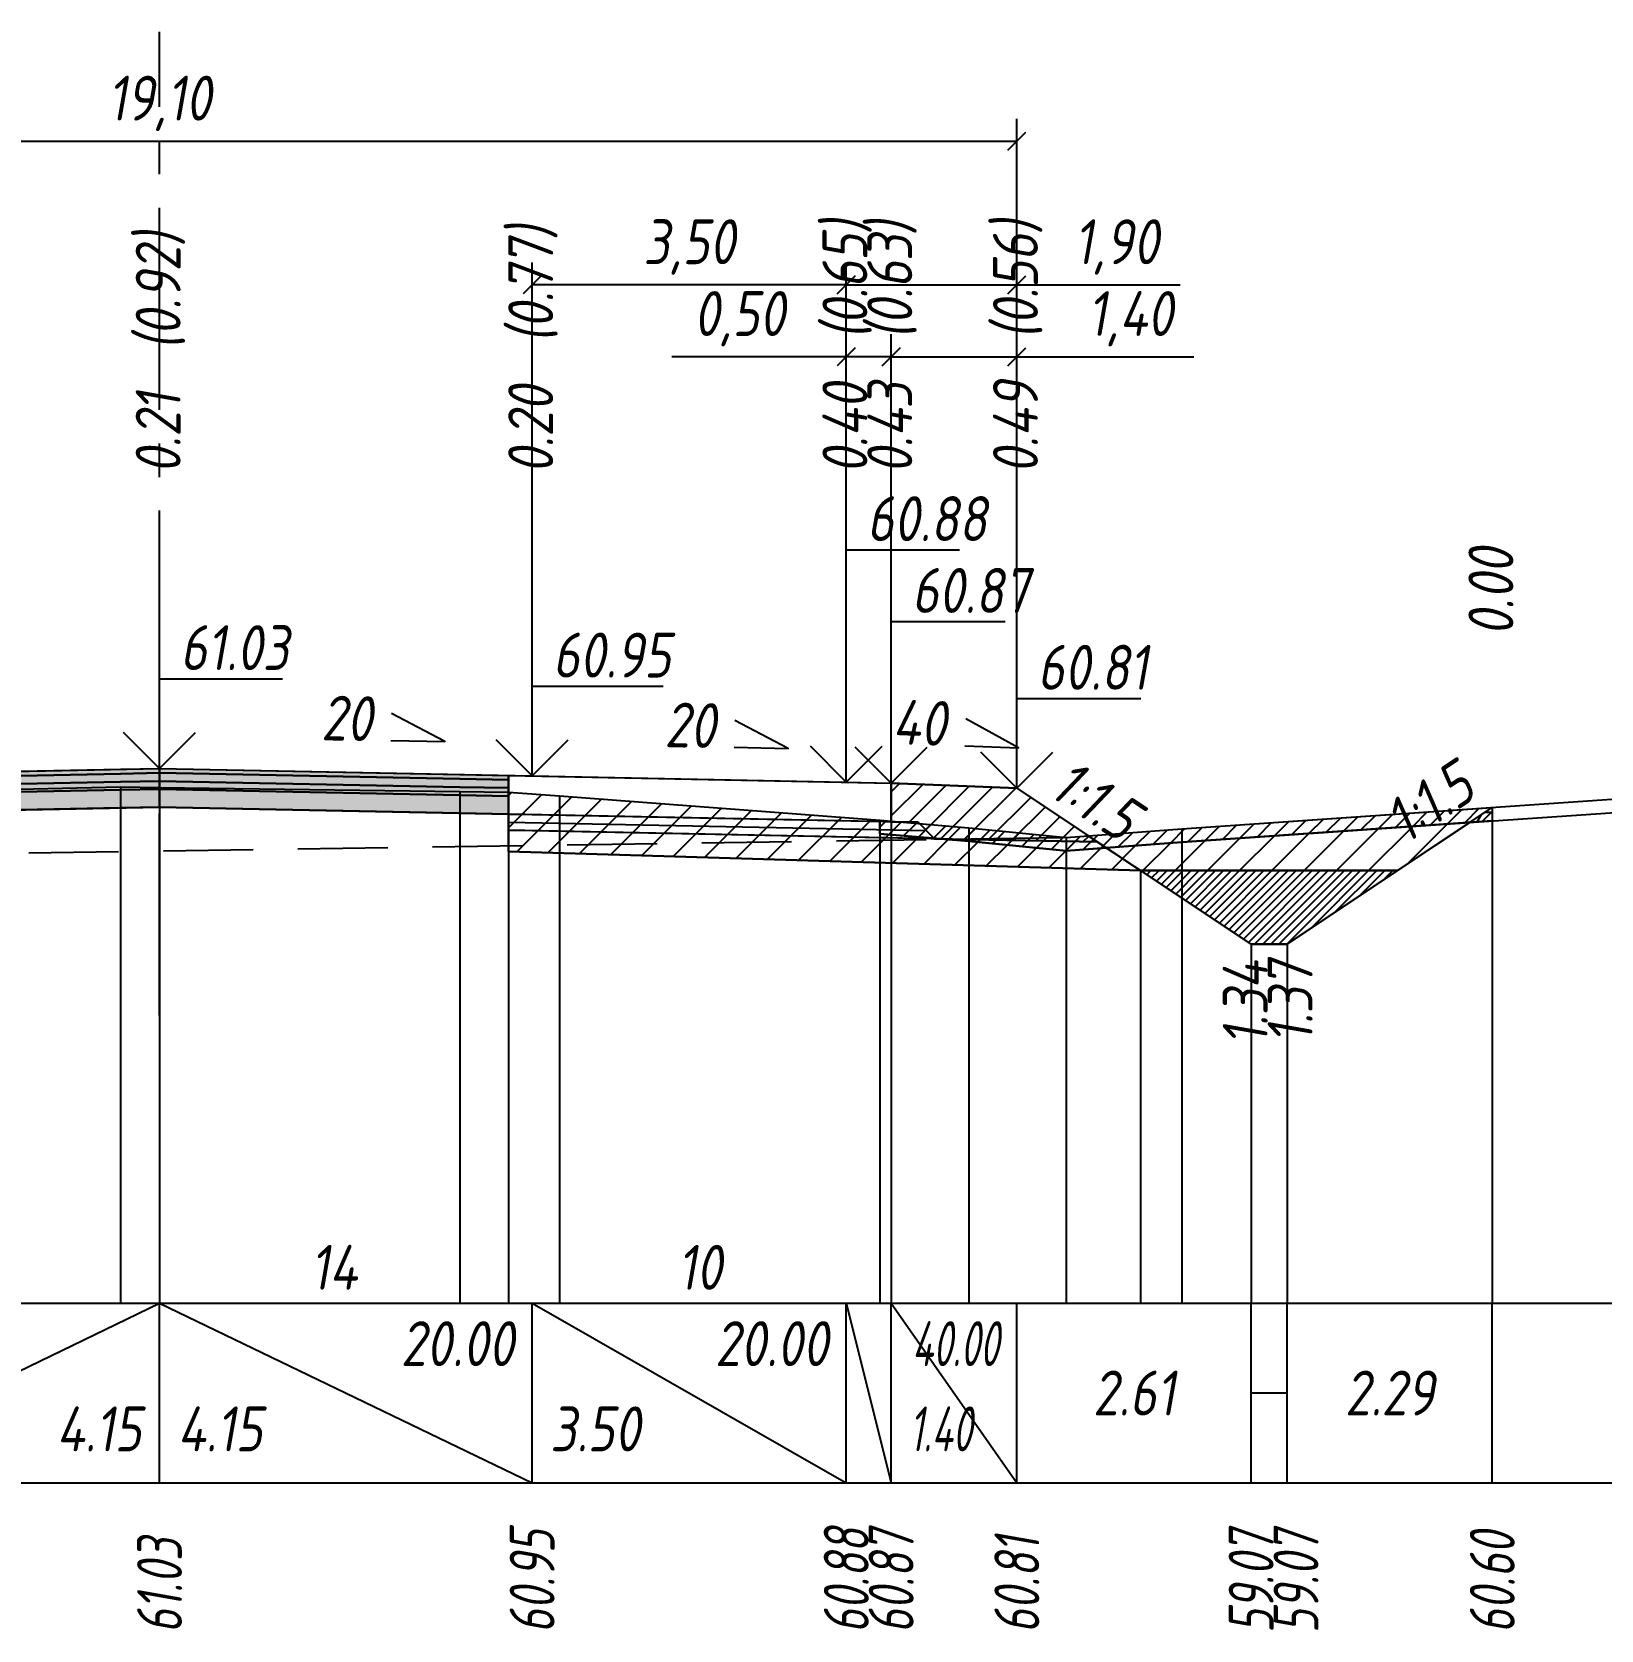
# Model space of a CAD drawing. Extents: x -717 to 1451, y -133302 to 233.
# Drawn here: x 152.1 to 239.5, y -54931.2 to -54842.2 of the extents above; entities that cross this region are included whole.
import ezdxf
from ezdxf.enums import TextEntityAlignment as Align

# ---------------------------------------------------------------- set-up
doc = ezdxf.new("R2010")
doc.units = 0
doc.linetypes.add('осевая2', pattern=[1.125, 0.75, -0.125, 0.125, -0.125])
doc.linetypes.add('штриховая', pattern=[0.75, 0.5, -0.25])
for name, color, linetype in [('Интерполированный поперечник', 2, 'Continuous'), ('Код_514', 1, 'Continuous'), ('Контур_0', 7, 'Continuous'), ('Контур_2521', 7, 'Continuous'), ('Контур_2564', 7, 'Continuous'), ('Контур_2660', 7, 'Continuous'), ('Контур_2665', 7, 'Continuous'), ('Контур_400', 7, 'Continuous'), ('Контур_508', 7, 'Continuous'), ('Контур_512', 7, 'Continuous'), ('Контур_513', 7, 'Continuous'), ('Контур_818', 7, 'Continuous'), ('Красный поперечник', 1, 'Continuous'), ('Объём_2501', 7, 'Continuous'), ('Объём_2564', 7, 'Continuous'), ('Объём_2650', 7, 'Continuous'), ('Объём_2660', 7, 'Continuous'), ('Объём_2661', 7, 'Continuous'), ('Объём_2662', 7, 'Continuous'), ('Объём_2663', 7, 'Continuous'), ('Объём_2664', 7, 'Continuous'), ('Объём_2665', 7, 'Continuous'), ('Объём_2666', 7, 'Continuous'), ('Объём_2667', 7, 'Continuous'), ('Объём_2668', 7, 'Continuous'), ('Объём_2669', 7, 'Continuous'), ('Объём_2675', 7, 'Continuous'), ('Объём_2753', 7, 'Continuous'), ('Ось', 1, 'осевая2'), ('Откосы', 7, 'Continuous'), ('Отметки покрытия', 7, 'Continuous'), ('Рабочие отметки', 7, 'Continuous'), ('Рабочие отметки доп.', 7, 'Continuous'), ('Слои выравнивания', 7, 'Continuous'), ('Таблица', 7, 'Continuous'), ('Уклоны проезжей части', 7, 'Continuous'), ('Черный поперечник', 3, 'Continuous')]:
    doc.layers.add(name, color=color, linetype=linetype)
for name, color, linetype, true_color in [('Контур_2540', 2, 'Continuous', 0xffff00), ('Контур_2560', 2, 'Continuous', 0xffff00), ('Контур_2561', 7, 'Continuous', 0xff8040), ('Контур_2562', 3, 'Continuous', 0x00ff00), ('Контур_2563', 7, 'Continuous', 0xff8000), ('Контур_2570', 7, 'Continuous', 0x80ff00), ('Контур_2725', 7, 'Continuous', 0x323232), ('Контур_2736', 4, 'Continuous', 0x00ffff), ('Контур_2737', 4, 'Continuous', 0x00ffff), ('Контур_2738', 4, 'Continuous', 0x00ffff), ('Контур_2739', 4, 'Continuous', 0x00ffff), ('Контур_2741', 4, 'Continuous', 0x00ffff), ('Контур_2742', 4, 'Continuous', 0x00ffff), ('Контур_2743', 4, 'Continuous', 0x00ffff), ('Контур_2744', 7, 'Continuous', 0xa4ffff), ('Контур_2745', 7, 'Continuous', 0xa4ffff), ('Контур_2747', 4, 'Continuous', 0x00ffff), ('Контур_2748', 4, 'Continuous', 0x00ffff), ('Контур_2749', 4, 'Continuous', 0x00ffff), ('Контур_2750', 4, 'Continuous', 0x00ffff), ('Контур_2751', 4, 'Continuous', 0x00ffff), ('Контур_2752', 4, 'Continuous', 0x00ffff), ('Контур_2760', 7, 'Continuous', 0x323232), ('Контур_2761', 7, 'Continuous', 0x323232), ('Контур_2762', 7, 'Continuous', 0x323232), ('Контур_2763', 7, 'Continuous', 0x323232), ('Контур_402', 7, 'Continuous', 0xff6464), ('Контур_703', 4, 'Continuous', 0x00ffff), ('Контур_705', 4, 'Continuous', 0x00ffff), ('Контур_707', 4, 'Continuous', 0x00ffff), ('Контур_720', 131, 'Continuous', 0xaaffff), ('Объём_2500', 7, 'Continuous', 0xc0c0c0), ('Объём_2520', 7, 'Continuous', 0x80ffff), ('Объём_2540', 2, 'Continuous', 0xffff00), ('Объём_2560', 2, 'Continuous', 0xffff00), ('Объём_2561', 7, 'Continuous', 0xff8040), ('Объём_2562', 3, 'Continuous', 0x00ff00), ('Объём_2563', 7, 'Continuous', 0xff8000), ('Объём_2570', 7, 'Continuous', 0x80ff00), ('Объём_2600', 7, 'Continuous', 0x808000), ('Объём_2620', 2, 'Continuous', 0xffff00), ('Объём_2746', 2, 'Continuous', 0xffff00)]:
    doc.layers.add(name, color=color, linetype=linetype, true_color=true_color)
doc.styles.get("Standard").update_dxf_attribs({"font": 'txt', "height": 2.5})
doc.styles.add('М', font='romand.shx', dxfattribs={"width": 0.8, "oblique": 10, "height": 2.5})
doc.dimstyles.new('ISO-25', dxfattribs={"dimtxt": 2.5, "dimasz": 2.5, "dimexe": 1.25, "dimexo": 0.625, "dimtad": 1, "dimtxsty": 'Standard', "dimcen": 2.5, "dimadec": 0, "dimazin": 0, "dimtfac": 1, "dimtmove": 0, "dimatfit": 3, "dimfxl": 1, "dimarcsym": 0})

# ---------------------------------------------------------------- blocks, each defined once
blk = doc.blocks.new('_Oblique')
at = {"color": 0, "linetype": 'ByBlock', "lineweight": -2}
blk.add_line((-0.5, -0.5), (0.5, 0.5), dxfattribs=at)
blk = doc.blocks.new('*D1314')
at = {"color": 0, "lineweight": -2, "transparency": 16777216}
for p, q in [((199.936, -54883.459), (199.936, -54859.019)), ((206.936, -54883.739), (206.936, -54859.019)), ((199.936, -54860.269), (206.936, -54860.269)), ((206.936, -54860.269), (216.801, -54860.269))]:
    blk.add_line(p, q, dxfattribs=at)
at = {"layer": 'Defpoints', "color": 0, "transparency": 16777216}
for p in [(206.936, -54860.269), (199.936, -54884.084), (206.936, -54884.364)]:
    blk.add_point(p, dxfattribs=at)
at = {"color": 0, "lineweight": -2, "transparency": 16777216, "rotation": 180}
blk.add_blockref('_Oblique', (199.936, -54860.269), dxfattribs=at)
at = {"color": 0, "lineweight": -2, "transparency": 16777216}
blk.add_blockref('_Oblique', (206.936, -54860.269), dxfattribs=at)
at = {"color": 0, "transparency": 16777216, "insert": (213.261, -54858.156), "char_height": 2.5, "width": 8.75, "attachment_point": 5, "style": 'М'}
blk.add_mtext('1,40', dxfattribs=at)
blk = doc.blocks.new('*D1316')
at = {"color": 0, "lineweight": -2, "transparency": 16777216}
for p, q in [((197.436, -54883.409), (197.436, -54859.019)), ((199.936, -54883.459), (199.936, -54859.019)), ((197.436, -54860.269), (187.727, -54860.269)), ((199.936, -54860.269), (197.436, -54860.269))]:
    blk.add_line(p, q, dxfattribs=at)
at = {"layer": 'Defpoints', "color": 0, "transparency": 16777216}
for p in [(199.936, -54860.269), (197.436, -54884.034), (199.936, -54884.084)]:
    blk.add_point(p, dxfattribs=at)
at = {"color": 0, "lineweight": -2, "transparency": 16777216, "rotation": 180}
blk.add_blockref('_Oblique', (197.436, -54860.269), dxfattribs=at)
at = {"color": 0, "lineweight": -2, "transparency": 16777216}
blk.add_blockref('_Oblique', (199.936, -54860.269), dxfattribs=at)
at = {"color": 0, "transparency": 16777216, "insert": (191.488, -54858.156), "char_height": 2.5, "width": 9.16667, "attachment_point": 5, "style": 'М'}
blk.add_mtext('0,50', dxfattribs=at)
blk = doc.blocks.new('*D1318')
at = {"color": 0, "lineweight": -2, "transparency": 16777216}
for p, q in [((179.936, -54883.059), (179.936, -54855.019)), ((197.436, -54883.409), (197.436, -54855.019)), ((197.436, -54856.269), (179.936, -54856.269))]:
    blk.add_line(p, q, dxfattribs=at)
at = {"layer": 'Defpoints', "color": 0, "transparency": 16777216}
for p in [(179.936, -54856.269), (179.936, -54883.684), (197.436, -54884.034)]:
    blk.add_point(p, dxfattribs=at)
at = {"color": 0, "lineweight": -2, "transparency": 16777216, "rotation": 180}
blk.add_blockref('_Oblique', (179.936, -54856.269), dxfattribs=at)
at = {"color": 0, "lineweight": -2, "transparency": 16777216}
blk.add_blockref('_Oblique', (197.436, -54856.269), dxfattribs=at)
at = {"color": 0, "transparency": 16777216, "insert": (188.686, -54854.156), "char_height": 2.5, "width": 9.58333, "attachment_point": 5, "style": 'М'}
blk.add_mtext('3,50', dxfattribs=at)
blk = doc.blocks.new('*D1319')
at = {"color": 0, "lineweight": -2, "transparency": 16777216}
for p, q in [((197.436, -54883.409), (197.436, -54855.019)), ((206.936, -54883.739), (206.936, -54855.019)), ((197.436, -54856.269), (206.936, -54856.269)), ((206.936, -54856.269), (216.03, -54856.269))]:
    blk.add_line(p, q, dxfattribs=at)
at = {"layer": 'Defpoints', "color": 0, "transparency": 16777216}
for p in [(197.436, -54856.269), (197.436, -54884.034), (206.936, -54884.364)]:
    blk.add_point(p, dxfattribs=at)
at = {"color": 0, "lineweight": -2, "transparency": 16777216, "rotation": 180}
blk.add_blockref('_Oblique', (197.436, -54856.269), dxfattribs=at)
at = {"color": 0, "lineweight": -2, "transparency": 16777216}
blk.add_blockref('_Oblique', (206.936, -54856.269), dxfattribs=at)
at = {"color": 0, "transparency": 16777216, "insert": (212.49, -54854.156), "char_height": 2.5, "width": 8.75, "attachment_point": 5, "style": 'М'}
blk.add_mtext('1,90', dxfattribs=at)
blk = doc.blocks.new('*D1321')
at = {"color": 0, "lineweight": -2, "transparency": 16777216}
for p, q in [((111.436, -54883.739), (111.436, -54847.019)), ((206.936, -54883.739), (206.936, -54847.019)), ((111.436, -54848.269), (206.936, -54848.269))]:
    blk.add_line(p, q, dxfattribs=at)
at = {"layer": 'Defpoints', "color": 0, "transparency": 16777216}
for p in [(206.936, -54848.269), (111.436, -54884.364), (206.936, -54884.364)]:
    blk.add_point(p, dxfattribs=at)
at = {"color": 0, "lineweight": -2, "transparency": 16777216, "rotation": 180}
blk.add_blockref('_Oblique', (111.436, -54848.269), dxfattribs=at)
at = {"color": 0, "lineweight": -2, "transparency": 16777216}
blk.add_blockref('_Oblique', (206.936, -54848.269), dxfattribs=at)
at = {"color": 0, "transparency": 16777216, "insert": (159.186, -54846.156), "char_height": 2.5, "width": 10.41667, "attachment_point": 5, "style": 'М'}
blk.add_mtext('19,10', dxfattribs=at)

msp = doc.modelspace()

# ---------------------------------------------------------------- hatches: boundary and pattern name
at = {"layer": 'Объём_2563'}
h = msp.add_hatch(dxfattribs=at)
h.set_pattern_fill('ANSI31', color=256, scale=0.3)
h.paths.add_polyline_path([(202.355, -54887.12), (201.436, -54886.202), (199.936, -54886.172), (199.936, -54884.022), (206.936, -54884.302), (211.436, -54887.302)])
at = {"layer": 'Объём_2570'}
h = msp.add_hatch(dxfattribs=at)
h.set_pattern_fill('ANSI31', color=256, scale=0.2)
h.paths.add_polyline_path([(233.416, -54886.129), (216.117, -54887.317), (209.686, -54887.797), (204.27, -54887.263), (199.306, -54886.846), (199.306, -54886.096), (204.27, -54886.513), (209.686, -54887.047), (216.117, -54886.567), (233.416, -54885.379)])
at = {"layer": 'Объём_2600'}
h = msp.add_hatch(dxfattribs=at)
h.set_pattern_fill('ANSI31', color=6, scale=0.4)
h.paths.add_polyline_path([(228.139, -54888.896), (213.828, -54888.896), (178.616, -54887.84), (178.616, -54884.537), (181.462, -54884.727), (199.306, -54886.096), (199.306, -54886.846), (204.27, -54887.263), (209.686, -54887.797), (216.117, -54887.317), (232.161, -54886.215)])
h = msp.add_hatch(dxfattribs=at)
h.set_pattern_fill('HONEY', color=5, scale=0.3)
h.paths.add_polyline_path([(232.161, -54886.215), (233.416, -54885.379), (233.416, -54886.129)])
at = {"layer": 'Объём_2620'}
h = msp.add_hatch(dxfattribs=at)
h.set_pattern_fill('ANSI31', color=2, scale=0.1)
h.paths.add_polyline_path([(213.828, -54888.896), (228.139, -54888.896), (221.983, -54893), (219.983, -54893)])
at = {"layer": 'Слои выравнивания'}
for color, points in [(2, [(134.07, -54883.709), (136.794, -54883.655), (138.436, -54883.622), (157.002, -54883.251), (159.186, -54883.207), (159.186, -54883.457), (157.002, -54883.501), (138.436, -54883.872), (136.794, -54883.905), (134.07, -54883.959)]), (3, [(134.07, -54883.959), (136.794, -54883.905), (138.436, -54883.872), (157.002, -54883.501), (159.186, -54883.457), (159.186, -54883.907), (157.002, -54883.951), (138.436, -54884.322), (136.794, -54884.355), (134.07, -54884.409)]), (4, [(134.07, -54884.409), (136.794, -54884.355), (138.436, -54884.322), (157.002, -54883.951), (159.186, -54883.907), (159.186, -54884.357), (157.002, -54884.401), (138.436, -54884.772), (136.794, -54884.805), (134.07, -54884.859)]), (2, [(159.186, -54883.207), (175.913, -54883.541), (178.616, -54883.596), (178.616, -54883.846), (175.913, -54883.791), (159.186, -54883.457)]), (3, [(159.186, -54883.457), (175.913, -54883.791), (178.616, -54883.846), (178.616, -54884.296), (175.913, -54884.241), (159.186, -54883.907)]), (4, [(159.186, -54883.907), (175.913, -54884.241), (178.616, -54884.296), (178.616, -54884.746), (175.913, -54884.691), (159.186, -54884.357)]), (5, [(134.07, -54884.859), (136.794, -54884.805), (138.436, -54884.772), (157.002, -54884.401), (159.186, -54884.357), (159.186, -54885.357), (157.002, -54885.401), (138.436, -54885.772), (136.794, -54885.805), (134.07, -54885.859)]), (5, [(159.186, -54884.357), (175.913, -54884.691), (178.616, -54884.746), (178.616, -54885.746), (175.913, -54885.691), (159.186, -54885.357)])]:
    msp.add_hatch(color=color, dxfattribs=at).paths.add_polyline_path(points)

# ---------------------------------------------------------------- linework, layer by layer
at = {"layer": 'Интерполированный поперечник', "linetype": 'штриховая', "ltscale": 10, "flags": 128}
msp.add_lwpolyline([(91.904, -54888.786), (209.686, -54887.047)], dxfattribs=at)
at = {"layer": 'Код_514'}
for p, q in [((138.436, -54923), (159.186, -54913)), ((159.186, -54923), (159.186, -54913)), ((159.186, -54913), (179.936, -54923)), ((179.936, -54923), (179.936, -54913)), ((179.936, -54913), (197.436, -54923)), ((197.436, -54923), (197.436, -54913)), ((197.436, -54913), (199.936, -54923)), ((199.936, -54923), (199.936, -54913)), ((199.936, -54913), (206.936, -54923)), ((206.936, -54923), (206.936, -54913)), ((219.983, -54923), (219.983, -54913)), ((221.983, -54923), (221.983, -54913)), ((233.416, -54923), (233.416, -54913)), ((219.983, -54918), (221.983, -54918))]:
    msp.add_line(p, q, dxfattribs=at)
at = {"layer": 'Контур_0', "flags": 128}
for points in [[(178.616, -54883.596), (199.936, -54884.022), (199.936, -54886.172), (178.616, -54885.746), (178.616, -54883.596), (178.616, -54883.596)], [(206.936, -54884.302), (210.916, -54886.955), (210.916, -54886.955), (210.916, -54886.955), (210.916, -54886.955), (210.916, -54886.955), (210.916, -54886.955), (210.916, -54886.955), (210.916, -54886.955), (210.916, -54886.955), (210.916, -54886.955), (210.916, -54886.955), (210.916, -54886.955), (210.916, -54886.955), (210.916, -54886.955), (219.983, -54893)], [(206.936, -54884.302), (210.916, -54886.955), (210.916, -54886.955), (210.916, -54886.955), (210.916, -54886.955), (210.916, -54886.955), (210.916, -54886.955), (210.916, -54886.955), (210.916, -54886.955), (210.916, -54886.955), (210.916, -54886.955), (210.916, -54886.955), (210.916, -54886.955), (210.916, -54886.955), (210.916, -54886.955), (219.983, -54893), (221.983, -54893), (233.416, -54885.379), (233.416, -54885.379), (233.416, -54885.379), (233.416, -54885.379), (233.416, -54885.379), (233.416, -54885.379), (233.416, -54885.379), (233.416, -54885.379), (233.416, -54885.379), (233.416, -54885.379), (233.416, -54885.379), (233.416, -54885.379), (233.416, -54885.379)], [(179.936, -54885.772), (201.436, -54886.202), (202.355, -54887.12), (178.616, -54886.646), (178.616, -54885.746), (179.936, -54885.772), (179.936, -54885.772)], [(199.936, -54886.172), (201.436, -54886.202), (202.355, -54887.12), (211.436, -54887.302)]]:
    msp.add_lwpolyline(points, dxfattribs=at)
at = {"layer": 'Контур_2521', "color": 250, "flags": 128}
msp.add_lwpolyline([(178.616, -54886.196), (201.895, -54886.661)], dxfattribs=at)
at = {"layer": 'Контур_2540', "flags": 128}
msp.add_lwpolyline([(179.936, -54886.672), (211.436, -54887.302), (213.828, -54888.896), (178.616, -54887.84), (178.616, -54886.646), (179.936, -54886.672), (179.936, -54886.672)], dxfattribs=at)
at = {"layer": 'Контур_2560', "flags": 128}
msp.add_lwpolyline([(199.936, -54884.022), (206.936, -54884.302), (206.936, -54884.302), (206.936, -54884.302)], dxfattribs=at)
at = {"layer": 'Контур_2561', "flags": 128}
msp.add_lwpolyline([(199.936, -54884.022), (199.936, -54884.022), (206.936, -54884.302), (206.936, -54884.302), (199.936, -54884.022)], dxfattribs=at)
at = {"layer": 'Контур_2562', "flags": 128}
msp.add_lwpolyline([(206.936, -54884.302), (206.936, -54884.302), (206.936, -54884.302), (206.936, -54884.302), (206.936, -54884.302)], dxfattribs=at)
at = {"layer": 'Контур_2563', "flags": 128}
msp.add_lwpolyline([(202.355, -54887.12), (201.436, -54886.202), (199.936, -54886.172), (199.936, -54884.022), (206.936, -54884.302), (211.436, -54887.302), (202.355, -54887.12), (202.355, -54887.12)], dxfattribs=at)
at = {"layer": 'Контур_2564', "flags": 128}
msp.add_lwpolyline([(199.936, -54884.022), (206.936, -54884.302)], dxfattribs=at)
at = {"layer": 'Контур_2570', "flags": 128}
msp.add_lwpolyline([(80, -54889.825), (87.622, -54889.617), (91.904, -54889.536), (91.904, -54889.536), (109.615, -54886.955), (111.083, -54886.781), (111.083, -54886.031), (112.839, -54885.967), (134.07, -54884.747), (136.794, -54884.688), (157.002, -54884.234), (159.186, -54884.263), (175.913, -54884.488), (178.616, -54884.537), (181.462, -54884.727), (199.306, -54886.096), (199.306, -54886.846), (204.27, -54887.263), (209.686, -54887.797), (209.686, -54887.797), (216.117, -54887.317), (248.944, -54885.062), (254.342, -54885.438), (258.416, -54885.468)], dxfattribs=at)
at = {"layer": 'Контур_2660', "flags": 128}
msp.add_lwpolyline([(178.616, -54887.84), (213.828, -54888.896)], dxfattribs=at)
at = {"layer": 'Контур_2665', "flags": 128}
msp.add_lwpolyline([(206.936, -54884.302), (206.936, -54884.302)], dxfattribs=at)
at = {"layer": 'Контур_2725', "flags": 128}
msp.add_lwpolyline([(134.07, -54885.859), (136.794, -54885.805), (138.436, -54885.772), (157.002, -54885.401), (159.186, -54885.357), (175.913, -54885.691), (178.616, -54885.746)], dxfattribs=at)
at = {"layer": 'Контур_2736', "flags": 128}
for points in [[(206.936, -54884.302), (210.916, -54886.955)], [(210.916, -54886.955), (219.983, -54893)]]:
    msp.add_lwpolyline(points, dxfattribs=at)
at = {"layer": 'Контур_2737', "flags": 128}
msp.add_lwpolyline([(210.916, -54886.955), (210.916, -54886.955)], dxfattribs=at)
at = {"layer": 'Контур_2738', "flags": 128}
msp.add_lwpolyline([(210.916, -54886.955), (210.916, -54886.955)], dxfattribs=at)
at = {"layer": 'Контур_2739', "flags": 128}
msp.add_lwpolyline([(210.916, -54886.955), (210.916, -54886.955)], dxfattribs=at)
at = {"layer": 'Контур_2741', "flags": 128}
msp.add_lwpolyline([(233.416, -54885.379), (233.416, -54885.379)], dxfattribs=at)
at = {"layer": 'Контур_2742', "flags": 128}
msp.add_lwpolyline([(233.416, -54885.379), (233.416, -54885.379)], dxfattribs=at)
at = {"layer": 'Контур_2743', "flags": 128}
msp.add_lwpolyline([(233.416, -54885.379), (233.416, -54885.379)], dxfattribs=at)
at = {"layer": 'Контур_2744', "flags": 128}
msp.add_lwpolyline([(233.416, -54885.379), (233.416, -54885.379)], dxfattribs=at)
msp.add_lwpolyline([(233.416, -54885.379), (233.416, -54885.379)], dxfattribs=at)
msp.add_lwpolyline([(233.416, -54885.379), (233.416, -54885.379)], dxfattribs=at)
msp.add_lwpolyline([(233.416, -54885.379), (233.416, -54885.379)], dxfattribs=at)
msp.add_lwpolyline([(233.416, -54885.379), (233.416, -54885.379)], dxfattribs=at)
msp.add_lwpolyline([(233.416, -54885.379), (233.416, -54885.379)], dxfattribs=at)
at = {"layer": 'Контур_2745', "flags": 128}
msp.add_lwpolyline([(210.916, -54886.955), (210.916, -54886.955)], dxfattribs=at)
msp.add_lwpolyline([(210.916, -54886.955), (210.916, -54886.955)], dxfattribs=at)
msp.add_lwpolyline([(210.916, -54886.955), (210.916, -54886.955)], dxfattribs=at)
msp.add_lwpolyline([(210.916, -54886.955), (210.916, -54886.955)], dxfattribs=at)
msp.add_lwpolyline([(210.916, -54886.955), (210.916, -54886.955)], dxfattribs=at)
msp.add_lwpolyline([(210.916, -54886.955), (210.916, -54886.955)], dxfattribs=at)
at = {"layer": 'Контур_2747', "flags": 128}
msp.add_lwpolyline([(210.916, -54886.955), (210.916, -54886.955)], dxfattribs=at)
at = {"layer": 'Контур_2748', "flags": 128}
msp.add_lwpolyline([(210.916, -54886.955), (210.916, -54886.955)], dxfattribs=at)
at = {"layer": 'Контур_2749', "flags": 128}
msp.add_lwpolyline([(210.916, -54886.955), (210.916, -54886.955)], dxfattribs=at)
at = {"layer": 'Контур_2750', "flags": 128}
msp.add_lwpolyline([(233.416, -54885.379), (233.416, -54885.379)], dxfattribs=at)
at = {"layer": 'Контур_2751', "flags": 128}
msp.add_lwpolyline([(233.416, -54885.379), (233.416, -54885.379)], dxfattribs=at)
at = {"layer": 'Контур_2752', "flags": 128}
msp.add_lwpolyline([(233.416, -54885.379), (233.416, -54885.379)], dxfattribs=at)
at = {"layer": 'Контур_2760', "flags": 128}
msp.add_lwpolyline([(134.07, -54883.709), (136.794, -54883.655), (138.436, -54883.622), (157.002, -54883.251), (159.186, -54883.207), (175.913, -54883.541), (178.616, -54883.596)], dxfattribs=at)
at = {"layer": 'Контур_2761', "flags": 128}
msp.add_lwpolyline([(134.07, -54883.959), (136.794, -54883.905), (138.436, -54883.872), (157.002, -54883.501), (159.186, -54883.457), (175.913, -54883.791), (178.616, -54883.846)], dxfattribs=at)
at = {"layer": 'Контур_2762', "flags": 128}
msp.add_lwpolyline([(134.07, -54884.409), (136.794, -54884.355), (138.436, -54884.322), (157.002, -54883.951), (159.186, -54883.907), (175.913, -54884.241), (178.616, -54884.296)], dxfattribs=at)
at = {"layer": 'Контур_2763', "flags": 128}
msp.add_lwpolyline([(134.07, -54884.859), (136.794, -54884.805), (138.436, -54884.772), (157.002, -54884.401), (159.186, -54884.357), (175.913, -54884.691), (178.616, -54884.746)], dxfattribs=at)
at = {"layer": 'Контур_400', "flags": 128}
for points in [[(118.436, -54884.022), (120.936, -54883.972), (120.936, -54883.972), (120.936, -54883.972), (120.936, -54883.972), (120.936, -54883.972), (120.936, -54883.972), (138.436, -54883.622), (159.186, -54883.207)], [(159.186, -54883.207), (179.936, -54883.622), (197.436, -54883.972), (197.436, -54883.972), (197.436, -54883.972), (197.436, -54883.972), (197.436, -54883.972), (197.436, -54883.972), (199.936, -54884.022)]]:
    msp.add_lwpolyline(points, dxfattribs=at)
at = {"layer": 'Контур_402', "flags": 128}
msp.add_lwpolyline([(105, -54888.883), (134.07, -54888.01), (134.07, -54885.859), (159.186, -54885.357), (178.616, -54885.746), (178.616, -54887.84), (213.828, -54888.896)], dxfattribs=at)
at = {"layer": 'Контур_508', "flags": 128}
msp.add_lwpolyline([(105, -54888.883), (134.07, -54888.01), (134.07, -54885.859), (159.186, -54885.357), (178.616, -54885.746), (178.616, -54887.84), (213.828, -54888.896), (219.983, -54893), (221.983, -54893), (233.416, -54885.379)], dxfattribs=at)
at = {"layer": 'Контур_512', "flags": 128}
msp.add_lwpolyline([(178.616, -54887.84), (213.828, -54888.896), (219.983, -54893), (221.983, -54893), (233.416, -54885.379)], dxfattribs=at)
at = {"layer": 'Контур_513', "flags": 128}
msp.add_lwpolyline([(105, -54888.883), (134.07, -54888.01), (134.07, -54885.859), (159.186, -54885.357), (178.616, -54885.746), (178.616, -54887.84), (213.828, -54888.896), (219.983, -54893), (221.983, -54893), (233.416, -54885.379)], dxfattribs=at)
at = {"layer": 'Контур_703', "flags": 128}
msp.add_lwpolyline([(206.936, -54884.302), (210.916, -54886.955)], dxfattribs=at)
at = {"layer": 'Контур_705', "flags": 128}
msp.add_lwpolyline([(210.916, -54886.955), (210.916, -54886.955)], dxfattribs=at)
at = {"layer": 'Контур_707', "flags": 128}
msp.add_lwpolyline([(221.983, -54893), (233.416, -54885.379)], dxfattribs=at)
at = {"layer": 'Контур_720', "flags": 128}
msp.add_lwpolyline([(219.983, -54893), (221.983, -54893)], dxfattribs=at)
at = {"layer": 'Контур_818', "flags": 128}
msp.add_lwpolyline([(105, -54887.628), (109.615, -54886.955), (111.083, -54886.781), (111.083, -54886.031), (112.839, -54885.967), (134.07, -54884.747), (136.794, -54884.688), (157.002, -54884.234), (159.186, -54884.263), (175.913, -54884.488), (178.616, -54884.537), (181.462, -54884.727), (199.306, -54886.096), (199.306, -54886.846), (204.27, -54887.263), (209.686, -54887.797), (209.686, -54887.797), (216.117, -54887.317), (233.416, -54886.129)], dxfattribs=at)
at = {"layer": 'Красный поперечник'}
for p, q in [((138.436, -54883.622), (159.186, -54883.207)), ((159.186, -54883.207), (179.936, -54883.622)), ((179.936, -54883.622), (197.436, -54883.972)), ((197.436, -54883.972), (199.936, -54884.022)), ((199.936, -54884.022), (206.936, -54884.302)), ((206.936, -54884.302), (219.983, -54893)), ((221.983, -54893), (233.416, -54885.379)), ((233.416, -54885.379), (233.416, -54913)), ((178.616, -54887.84), (178.616, -54913)), ((213.828, -54888.896), (213.828, -54913)), ((219.983, -54893), (219.983, -54913)), ((219.983, -54893), (221.983, -54893)), ((221.983, -54893), (221.983, -54913))]:
    msp.add_line(p, q, dxfattribs=at)
at = {"layer": 'Объём_2500', "flags": 128}
msp.add_lwpolyline([(178.616, -54883.596), (199.936, -54884.022), (199.936, -54886.172), (178.616, -54885.746), (178.616, -54883.596), (178.616, -54883.596)], dxfattribs=at)
at = {"layer": 'Объём_2501', "flags": 128}
for points in [[(118.436, -54884.022), (120.936, -54883.972), (120.936, -54883.972), (120.936, -54883.972), (120.936, -54883.972), (120.936, -54883.972), (120.936, -54883.972), (138.436, -54883.622), (159.186, -54883.207)], [(159.186, -54883.207), (179.936, -54883.622), (197.436, -54883.972), (197.436, -54883.972), (197.436, -54883.972), (197.436, -54883.972), (197.436, -54883.972), (197.436, -54883.972), (199.936, -54884.022)]]:
    msp.add_lwpolyline(points, dxfattribs=at)
at = {"layer": 'Объём_2520', "color": 250, "flags": 128}
msp.add_lwpolyline([(179.936, -54885.772), (201.436, -54886.202), (202.355, -54887.12), (178.616, -54886.646), (178.616, -54885.746), (179.936, -54885.772), (179.936, -54885.772)], dxfattribs=at)
at = {"layer": 'Объём_2540', "flags": 128}
msp.add_lwpolyline([(179.936, -54886.672), (211.436, -54887.302), (213.828, -54888.896), (178.616, -54887.84), (178.616, -54886.646), (179.936, -54886.672), (179.936, -54886.672)], dxfattribs=at)
at = {"layer": 'Объём_2560', "flags": 128}
msp.add_lwpolyline([(199.936, -54884.022), (206.936, -54884.302), (206.936, -54884.302), (206.936, -54884.302)], dxfattribs=at)
at = {"layer": 'Объём_2561', "flags": 128}
msp.add_lwpolyline([(199.936, -54884.022), (199.936, -54884.022), (206.936, -54884.302), (206.936, -54884.302), (199.936, -54884.022)], dxfattribs=at)
at = {"layer": 'Объём_2562', "flags": 128}
msp.add_lwpolyline([(206.936, -54884.302), (206.936, -54884.302), (206.936, -54884.302), (206.936, -54884.302), (206.936, -54884.302)], dxfattribs=at)
at = {"layer": 'Объём_2563', "color": 250, "flags": 128}
msp.add_lwpolyline([(202.355, -54887.12), (201.436, -54886.202), (199.936, -54886.172), (199.936, -54884.022), (206.936, -54884.302), (211.436, -54887.302), (202.355, -54887.12), (202.355, -54887.12)], dxfattribs=at)
at = {"layer": 'Объём_2564', "flags": 128}
msp.add_lwpolyline([(199.936, -54884.022), (206.936, -54884.302)], dxfattribs=at)
at = {"layer": 'Объём_2570', "flags": 128}
msp.add_lwpolyline([(233.416, -54886.129), (216.117, -54887.317), (209.686, -54887.797), (204.27, -54887.263), (199.306, -54886.846), (199.306, -54886.096), (204.27, -54886.513), (209.686, -54887.047), (216.117, -54886.567), (233.416, -54885.379), (233.416, -54886.129), (233.416, -54886.129)], dxfattribs=at)
at = {"layer": 'Объём_2600', "color": 5, "flags": 128}
msp.add_lwpolyline([(232.161, -54886.215), (233.416, -54885.379), (233.416, -54886.129), (232.161, -54886.215), (232.161, -54886.215)], dxfattribs=at)
at = {"layer": 'Объём_2620', "flags": 128}
msp.add_lwpolyline([(213.828, -54888.896), (228.139, -54888.896), (221.983, -54893), (219.983, -54893), (213.828, -54888.896), (213.828, -54888.896)], dxfattribs=at)
at = {"layer": 'Объём_2650', "color": 6, "flags": 128}
msp.add_lwpolyline([(228.139, -54888.896), (213.828, -54888.896), (178.616, -54887.84), (178.616, -54884.537), (181.462, -54884.727), (199.306, -54886.096), (199.306, -54886.846), (204.27, -54887.263), (209.686, -54887.797), (216.117, -54887.317), (232.161, -54886.215), (228.139, -54888.896), (228.139, -54888.896)], dxfattribs=at)
at = {"layer": 'Объём_2660', "flags": 128}
msp.add_lwpolyline([(178.616, -54887.84), (213.828, -54888.896)], dxfattribs=at)
at = {"layer": 'Объём_2661', "flags": 128}
msp.add_lwpolyline([(206.936, -54884.302), (210.916, -54886.955), (213.828, -54888.896)], dxfattribs=at)
at = {"layer": 'Объём_2662', "flags": 128}
msp.add_lwpolyline([(228.139, -54888.896), (233.416, -54885.379)], dxfattribs=at)
at = {"layer": 'Объём_2663', "flags": 128}
for points in [[(213.828, -54888.896), (219.983, -54893)], [(221.983, -54893), (228.139, -54888.896)]]:
    msp.add_lwpolyline(points, dxfattribs=at)
at = {"layer": 'Объём_2664', "flags": 128}
msp.add_lwpolyline([(219.983, -54893), (221.983, -54893)], dxfattribs=at)
at = {"layer": 'Объём_2665', "flags": 128}
msp.add_lwpolyline([(206.936, -54884.302), (206.936, -54884.302)], dxfattribs=at)
at = {"layer": 'Объём_2666', "flags": 128}
for points in [[(206.936, -54884.302), (210.916, -54886.955)], [(210.916, -54886.955), (213.828, -54888.896)]]:
    msp.add_lwpolyline(points, dxfattribs=at)
at = {"layer": 'Объём_2667', "flags": 128}
for points in [[(233.416, -54885.379), (233.416, -54885.379)], [(210.916, -54886.955), (210.916, -54886.955)]]:
    msp.add_lwpolyline(points, dxfattribs=at)
at = {"layer": 'Объём_2668', "flags": 128}
for points in [[(233.416, -54885.379), (233.416, -54885.379)], [(210.916, -54886.955), (210.916, -54886.955)]]:
    msp.add_lwpolyline(points, dxfattribs=at)
at = {"layer": 'Объём_2669', "flags": 128}
for points in [[(233.416, -54885.379), (233.416, -54885.379)], [(210.916, -54886.955), (210.916, -54886.955)]]:
    msp.add_lwpolyline(points, dxfattribs=at)
at = {"layer": 'Объём_2675', "flags": 128}
for points in [[(233.416, -54885.379), (233.416, -54885.379)], [(233.416, -54885.379), (233.416, -54885.379)], [(233.416, -54885.379), (233.416, -54885.379)], [(233.416, -54885.379), (233.416, -54885.379)], [(233.416, -54885.379), (233.416, -54885.379)], [(233.416, -54885.379), (233.416, -54885.379)], [(210.916, -54886.955), (210.916, -54886.955)], [(210.916, -54886.955), (210.916, -54886.955)], [(210.916, -54886.955), (210.916, -54886.955)], [(210.916, -54886.955), (210.916, -54886.955)], [(210.916, -54886.955), (210.916, -54886.955)], [(210.916, -54886.955), (210.916, -54886.955)]]:
    msp.add_lwpolyline(points, dxfattribs=at)
at = {"layer": 'Объём_2746', "flags": 128}
msp.add_lwpolyline([(199.306, -54886.846), (204.27, -54887.263), (209.686, -54887.797), (211.927, -54887.629), (213.828, -54888.896), (178.616, -54887.84), (178.616, -54884.537), (181.462, -54884.727), (199.306, -54886.096), (199.306, -54886.846), (199.306, -54886.846)], dxfattribs=at)
at = {"layer": 'Объём_2753', "flags": 128}
msp.add_lwpolyline([(178.616, -54883.596), (178.616, -54883.596)], dxfattribs=at)
at = {"layer": 'Ось', "ltscale": 15}
msp.add_line((159.186, -54896.971), (159.186, -54842.178), dxfattribs=at)
at = {"layer": 'Откосы', "color": 1, "flags": 128}
for points in [[(172.074, -54881.648), (175.074, -54881.708), (172.104, -54880.148)], [(204.032, -54881.938), (207.029, -54882.058), (204.092, -54880.439)], [(191.199, -54882.03), (194.199, -54882.09), (191.229, -54880.53)]]:
    msp.add_lwpolyline(points, dxfattribs=at)
at = {"layer": 'Отметки покрытия', "color": 1}
for p, q in [((197.436, -54883.972), (197.436, -54871.022)), ((197.436, -54871.022), (203.736, -54871.022)), ((199.936, -54884.022), (199.936, -54875.022)), ((199.936, -54875.022), (206.286, -54875.022)), ((159.186, -54883.207), (159.186, -54878.207)), ((159.186, -54878.207), (166.036, -54878.207)), ((179.936, -54883.622), (179.936, -54878.622)), ((179.936, -54878.622), (187.236, -54878.622)), ((206.936, -54884.302), (206.936, -54879.302)), ((206.936, -54879.302), (213.836, -54879.302)), ((159.186, -54883.207), (157.186, -54881.207)), ((159.186, -54883.207), (161.186, -54881.207)), ((179.936, -54883.622), (177.936, -54881.622)), ((179.936, -54883.622), (181.936, -54881.622)), ((197.436, -54883.972), (195.436, -54881.972)), ((197.436, -54883.972), (199.436, -54881.972)), ((199.936, -54884.022), (197.936, -54882.022)), ((199.936, -54884.022), (201.936, -54882.022)), ((206.936, -54884.302), (204.936, -54882.302)), ((206.936, -54884.302), (208.936, -54882.302))]:
    msp.add_line(p, q, dxfattribs=at)
at = {"layer": 'Слои выравнивания'}
for p, q in [((159.186, -54883.207), (159.186, -54913)), ((178.616, -54883.596), (178.616, -54913)), ((199.936, -54884.022), (199.936, -54913))]:
    msp.add_line(p, q, dxfattribs=at)
at = {"layer": 'Слои выравнивания', "color": 2, "flags": 128}
for points in [[(134.07, -54883.709), (136.794, -54883.655), (138.436, -54883.622), (157.002, -54883.251), (159.186, -54883.207), (159.186, -54883.457), (157.002, -54883.501), (138.436, -54883.872), (136.794, -54883.905), (134.07, -54883.959)], [(159.186, -54883.207), (175.913, -54883.541), (178.616, -54883.596), (178.616, -54883.846), (175.913, -54883.791), (159.186, -54883.457)]]:
    msp.add_lwpolyline(points, close=True, dxfattribs=at)
at = {"layer": 'Слои выравнивания', "color": 3, "flags": 128}
for points in [[(134.07, -54883.959), (136.794, -54883.905), (138.436, -54883.872), (157.002, -54883.501), (159.186, -54883.457), (159.186, -54883.907), (157.002, -54883.951), (138.436, -54884.322), (136.794, -54884.355), (134.07, -54884.409)], [(159.186, -54883.457), (175.913, -54883.791), (178.616, -54883.846), (178.616, -54884.296), (175.913, -54884.241), (159.186, -54883.907)]]:
    msp.add_lwpolyline(points, close=True, dxfattribs=at)
at = {"layer": 'Слои выравнивания', "color": 4, "flags": 128}
for points in [[(134.07, -54884.409), (136.794, -54884.355), (138.436, -54884.322), (157.002, -54883.951), (159.186, -54883.907), (159.186, -54884.357), (157.002, -54884.401), (138.436, -54884.772), (136.794, -54884.805), (134.07, -54884.859)], [(159.186, -54883.907), (175.913, -54884.241), (178.616, -54884.296), (178.616, -54884.746), (175.913, -54884.691), (159.186, -54884.357)]]:
    msp.add_lwpolyline(points, close=True, dxfattribs=at)
at = {"layer": 'Слои выравнивания', "color": 5, "flags": 128}
for points in [[(134.07, -54884.859), (136.794, -54884.805), (138.436, -54884.772), (157.002, -54884.401), (159.186, -54884.357), (159.186, -54885.357), (157.002, -54885.401), (138.436, -54885.772), (136.794, -54885.805), (134.07, -54885.859)], [(159.186, -54884.357), (175.913, -54884.691), (178.616, -54884.746), (178.616, -54885.746), (175.913, -54885.691), (159.186, -54885.357)]]:
    msp.add_lwpolyline(points, close=True, dxfattribs=at)
at = {"layer": 'Таблица'}
for p, q in [((80, -54913), (258.416, -54913)), ((80, -54923), (258.416, -54923))]:
    msp.add_line(p, q, dxfattribs=at)
at = {"layer": 'Черный поперечник', "color": 7}
for p, q in [((157.002, -54884.234), (157.002, -54913)), ((159.186, -54884.263), (159.186, -54913)), ((175.913, -54884.488), (175.913, -54913)), ((178.616, -54884.537), (178.616, -54913)), ((181.462, -54884.727), (181.462, -54913)), ((199.306, -54886.096), (199.306, -54913)), ((204.27, -54886.513), (204.27, -54913)), ((216.117, -54886.567), (216.117, -54913)), ((209.686, -54887.047), (209.686, -54913))]:
    msp.add_line(p, q, dxfattribs=at)
at = {"layer": 'Черный поперечник', "flags": 128}
msp.add_lwpolyline([(80, -54889.075), (87.622, -54888.867), (91.904, -54888.786), (109.615, -54886.205), (111.083, -54886.031), (112.839, -54885.967), (134.07, -54884.747), (136.794, -54884.688), (157.002, -54884.234), (159.186, -54884.263), (175.913, -54884.488), (178.616, -54884.537), (181.462, -54884.727), (199.306, -54886.096), (204.27, -54886.513), (209.686, -54887.047), (216.117, -54886.567), (248.944, -54884.312), (254.342, -54884.688), (258.416, -54884.718)], dxfattribs=at)

# ---------------------------------------------------------------- texts
at = {"layer": 'Код_514', "style": 'М', "oblique": 10}
for s, width, p in [('20.00', 0.8, (178.936, -54914)), ('20.00', 0.8, (196.436, -54914)), ('40.00', 0.6, (205.936, -54914))]:
    msp.add_text(s, height=2.5, dxfattribs=dict(at, width=width)).set_placement(p, align=Align.TOP_RIGHT)
at = {"layer": 'Код_514', "style": 'М', "oblique": 10, "width": 0.8}
for s, p in [('2.61', (213.46, -54918)), ('2.29', (227.699, -54918))]:
    msp.add_text(s, height=2.5, dxfattribs=at).set_placement(p, align=Align.MIDDLE_CENTER)
msp.add_text('4.15', height=2.5, dxfattribs=at).set_placement((158.186, -54922), align=Align.BOTTOM_RIGHT)
at = {"layer": 'Код_514', "style": 'М', "oblique": 10}
for s, width, p in [('4.15', 0.8, (160.186, -54922)), ('3.50', 0.8, (180.936, -54922)), ('1.40', 0.6, (200.936, -54922))]:
    msp.add_text(s, height=2.5, dxfattribs=dict(at, width=width)).set_placement(p, align=Align.BOTTOM_LEFT)
at = {"layer": 'Код_514', "style": 'М', "oblique": 10, "width": 0.7}
for s, p in [('61.03', (159.186, -54931.382)), ('60.95', (179.936, -54931.382)), ('60.88', (197.436, -54931.382)), ('60.87', (199.936, -54931.382)), ('60.81', (206.936, -54931.382)), ('59.07', (219.983, -54931.382)), ('59.07', (222.483, -54931.382)), ('60.60', (233.416, -54931.382))]:
    msp.add_text(s, height=2.5, rotation=90, dxfattribs=at).set_placement(p, align=Align.MIDDLE_LEFT)
at = {"layer": 'Отметки покрытия', "color": 1, "style": 'М', "oblique": 10, "width": 0.8}
for s, p in [('60.88', (198.577, -54871.291)), ('60.87', (201.077, -54875.291)), ('61.03', (160.327, -54878.476)), ('60.95', (181.077, -54878.891)), ('60.81', (208.077, -54879.571))]:
    msp.add_text(s, height=2.5, dxfattribs=at).set_placement(p, align=Align.BOTTOM_LEFT)
at = {"layer": 'Рабочие отметки', "color": 1, "style": 'М', "oblique": 10, "width": 0.8}
for s, p in [('0.20', (179.858, -54866.772)), ('0.40', (197.358, -54866.772)), ('0.43', (199.858, -54866.772)), ('0.49', (206.858, -54866.772)), ('0.21', (159.108, -54866.772)), ('0.00', (233.338, -54875.809))]:
    msp.add_text(s, height=2.5, rotation=90, dxfattribs=at).set_placement(p, align=Align.MIDDLE_LEFT)
for s, p in [('1.37', (222.155, -54893.931)), ('1.34', (219.655, -54893.931))]:
    msp.add_text(s, height=2.5, rotation=90, dxfattribs=at).set_placement(p, align=Align.MIDDLE_RIGHT)
at = {"layer": 'Рабочие отметки доп.', "color": 1, "style": 'М', "oblique": 10, "width": 0.8}
for s, p in [('(0.77)', (179.858, -54859.472)), ('(0.65)', (197.358, -54859.272)), ('(0.63)', (199.858, -54859.272)), ('(0.56)', (206.858, -54859.272)), ('(0.92)', (159.108, -54859.872))]:
    msp.add_text(s, height=2.5, rotation=90, dxfattribs=at).set_placement(p, align=Align.MIDDLE_LEFT)
at = {"layer": 'Слои выравнивания', "style": 'М', "oblique": 10, "width": 0.8}
for s, p in [('14', (168.901, -54913)), ('10', (189.276, -54913))]:
    msp.add_text(s, height=2.5, dxfattribs=at).set_placement(p, align=Align.BOTTOM_CENTER)
at = {"layer": 'Уклоны проезжей части', "color": 1, "style": 'М', "oblique": 10, "width": 0.8}
for s, rotation, p in [('20', 358.85423, (169.581, -54882.415)), ('20', 358.85423, (188.706, -54882.797)), ('40', 357.70938, (201.44, -54882.654)), ('1:1.5', 326.30994, (210.244, -54886.65)), ('1:1.5', 33.69007, (231.044, -54886.733))]:
    msp.add_text(s, height=2.5, rotation=rotation, dxfattribs=at).set_placement(p, align=Align.BOTTOM_CENTER)

# ---------------------------------------------------------------- dimensions: what is measured, and where the dimension line sits
at = {"color": 5}
dim = msp.add_linear_dim(base=(206.936, -54848.269), p1=(111.436, -54884.364), p2=(206.936, -54884.364), angle=180, dimstyle='ISO-25', override={"dimasz": 1, "dimlfac": 0.2, "dimzin": 0, "dimtxsty": 'М', "dimblk1": 'Oblique', "dimblk2": 'Oblique', "dimsah": 1}, dxfattribs=at)
dim.commit()
dim.dimension.update_dxf_attribs({"geometry": '*D1321', "text_midpoint": (159.186, -54846.156)})
dim = msp.add_linear_dim(base=(179.936, -54856.269), p1=(197.436, -54884.034), p2=(179.936, -54883.684), dimstyle='ISO-25', override={"dimasz": 1, "dimlfac": 0.2, "dimzin": 0, "dimtxsty": 'М', "dimblk1": 'Oblique', "dimblk2": 'Oblique', "dimsah": 1}, dxfattribs=at)
dim.commit()
dim.dimension.update_dxf_attribs({"geometry": '*D1318', "text_midpoint": (188.686, -54854.156)})
dim = msp.add_linear_dim(base=(197.436, -54856.269), p1=(206.936, -54884.364), p2=(197.436, -54884.034), dimstyle='ISO-25', override={"dimasz": 1, "dimlfac": 0.2, "dimzin": 0, "dimtxsty": 'М', "dimblk1": 'Oblique', "dimblk2": 'Oblique', "dimsah": 1}, dxfattribs=at)
dim.commit()
dim.dimension.update_dxf_attribs({"geometry": '*D1319', "text_midpoint": (212.49, -54856.269), "dimtype": 160})
for base, p1, p2, picture, middle in [((199.936, -54860.269), (197.436, -54884.034), (199.936, -54884.084), '*D1316', (191.488, -54860.269)), ((206.936, -54860.269), (199.936, -54884.084), (206.936, -54884.364), '*D1314', (213.261, -54860.269))]:
    dim = msp.add_linear_dim(base=base, p1=p1, p2=p2, angle=180, dimstyle='ISO-25', override={"dimasz": 1, "dimlfac": 0.2, "dimzin": 0, "dimtxsty": 'М', "dimblk1": 'Oblique', "dimblk2": 'Oblique', "dimsah": 1}, dxfattribs=at)
    dim.commit()
    dim.dimension.update_dxf_attribs({"geometry": picture, "text_midpoint": middle, "dimtype": 160})

doc.saveas('drawing.dxf')
